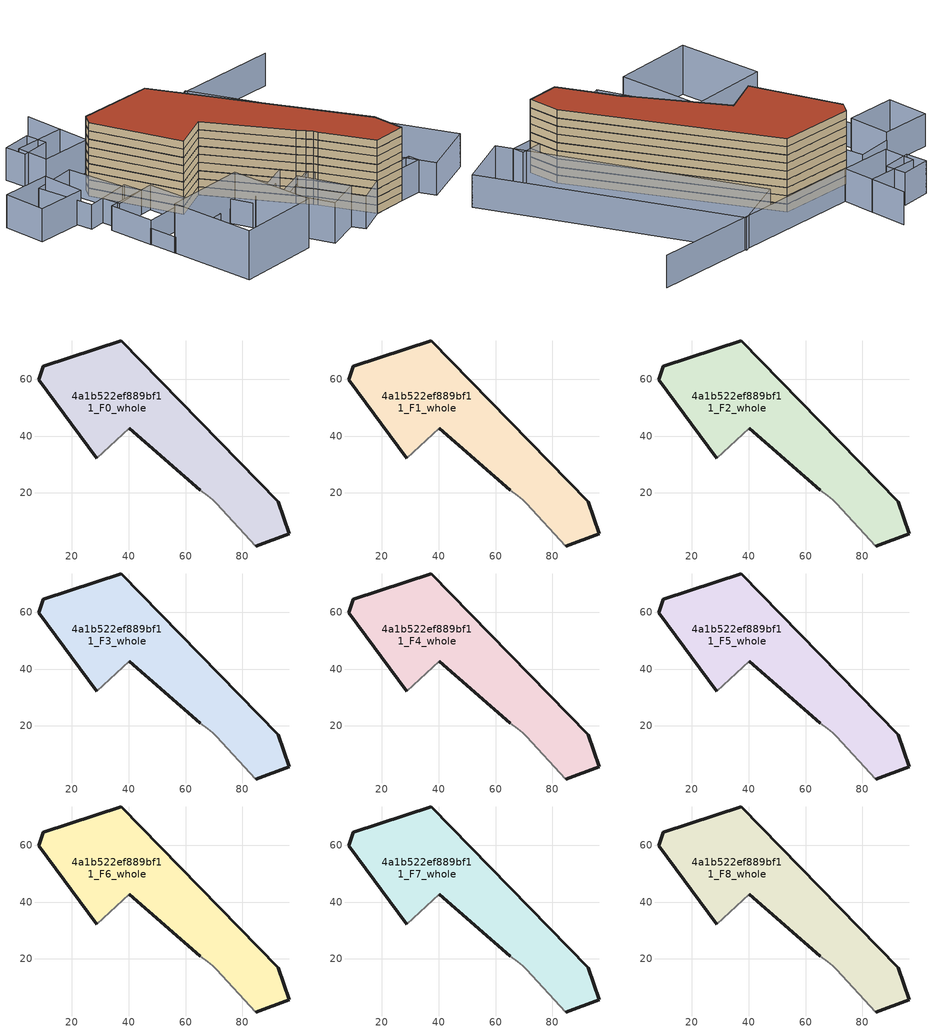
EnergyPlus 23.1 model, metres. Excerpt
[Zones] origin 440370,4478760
4a1b522ef889bf11_F0_whole
 floor ground (EU_floor_Construction): 96.5,5.63 92.59,16.92 37.37,73.5 9.87,64.67 8.34,59.92 28.71,32.21 40.22,42.74 65.11,21.04 67.74,18.99 69.6,17.61 70.79,16.29 84.65,1.33 z0
 wall outside (EU_wall_Construction): 65.11,21.04 40.22,42.74 / 28.71,32.21 8.34,59.92 9.87,64.67 37.37,73.5 92.59,16.92 96.5,5.63 84.65,1.33 z0:3
 wall adiabatic (EU_wall_Construction): 84.65,1.33 70.79,16.29 69.6,17.61 67.74,18.99 65.11,21.04 / 40.22,42.74 28.71,32.21 z0:3
4a1b522ef889bf11_F1_whole
 floor to 4a1b522ef889bf11_F0_whole (EU_floor_Construction): 96.5,5.63 92.59,16.92 37.37,73.5 9.87,64.67 8.34,59.92 28.71,32.21 40.22,42.74 65.11,21.04 67.74,18.99 69.6,17.61 70.79,16.29 84.65,1.33 z3
 wall outside (EU_wall_Construction): 65.11,21.04 40.22,42.74 / 28.71,32.21 8.34,59.92 9.87,64.67 37.37,73.5 92.59,16.92 96.5,5.63 84.65,1.33 z3:6
 wall adiabatic (EU_wall_Construction): 84.65,1.33 70.79,16.29 69.6,17.61 67.74,18.99 65.11,21.04 / 40.22,42.74 28.71,32.21 z3:6
4a1b522ef889bf11_F2_whole
 floor to 4a1b522ef889bf11_F1_whole (EU_floor_Construction): 96.5,5.63 92.59,16.92 37.37,73.5 9.87,64.67 8.34,59.92 28.71,32.21 40.22,42.74 65.11,21.04 67.74,18.99 69.6,17.61 70.79,16.29 84.65,1.33 z6
 wall outside (EU_wall_Construction): 65.11,21.04 40.22,42.74 / 28.71,32.21 8.34,59.92 9.87,64.67 37.37,73.5 92.59,16.92 96.5,5.63 84.65,1.33 z6:9
 wall adiabatic (EU_wall_Construction): 84.65,1.33 70.79,16.29 69.6,17.61 67.74,18.99 65.11,21.04 / 40.22,42.74 28.71,32.21 z6:9
4a1b522ef889bf11_F3_whole
 floor to 4a1b522ef889bf11_F2_whole (EU_floor_Construction): 96.5,5.63 92.59,16.92 37.37,73.5 9.87,64.67 8.34,59.92 28.71,32.21 40.22,42.74 65.11,21.04 67.74,18.99 69.6,17.61 70.79,16.29 84.65,1.33 z9
 wall outside (EU_wall_Construction): 65.11,21.04 40.22,42.74 / 28.71,32.21 8.34,59.92 9.87,64.67 37.37,73.5 92.59,16.92 96.5,5.63 84.65,1.33 z9:12
 wall adiabatic (EU_wall_Construction): 84.65,1.33 70.79,16.29 69.6,17.61 67.74,18.99 65.11,21.04 / 40.22,42.74 28.71,32.21 z9:12
4a1b522ef889bf11_F4_whole
 floor to 4a1b522ef889bf11_F3_whole (EU_floor_Construction): 96.5,5.63 92.59,16.92 37.37,73.5 9.87,64.67 8.34,59.92 28.71,32.21 40.22,42.74 65.11,21.04 67.74,18.99 69.6,17.61 70.79,16.29 84.65,1.33 z12
 wall outside (EU_wall_Construction): 65.11,21.04 40.22,42.74 / 28.71,32.21 8.34,59.92 9.87,64.67 37.37,73.5 92.59,16.92 96.5,5.63 84.65,1.33 z12:15
 wall adiabatic (EU_wall_Construction): 84.65,1.33 70.79,16.29 69.6,17.61 67.74,18.99 65.11,21.04 / 40.22,42.74 28.71,32.21 z12:15
4a1b522ef889bf11_F5_whole
 floor to 4a1b522ef889bf11_F4_whole (EU_floor_Construction): 96.5,5.63 92.59,16.92 37.37,73.5 9.87,64.67 8.34,59.92 28.71,32.21 40.22,42.74 65.11,21.04 67.74,18.99 69.6,17.61 70.79,16.29 84.65,1.33 z15
 wall outside (EU_wall_Construction): 65.11,21.04 40.22,42.74 / 28.71,32.21 8.34,59.92 9.87,64.67 37.37,73.5 92.59,16.92 96.5,5.63 84.65,1.33 z15:18
 wall adiabatic (EU_wall_Construction): 84.65,1.33 70.79,16.29 69.6,17.61 67.74,18.99 65.11,21.04 / 40.22,42.74 28.71,32.21 z15:18
4a1b522ef889bf11_F6_whole
 floor to 4a1b522ef889bf11_F5_whole (EU_floor_Construction): 96.5,5.63 92.59,16.92 37.37,73.5 9.87,64.67 8.34,59.92 28.71,32.21 40.22,42.74 65.11,21.04 67.74,18.99 69.6,17.61 70.79,16.29 84.65,1.33 z18
 wall outside (EU_wall_Construction): 65.11,21.04 40.22,42.74 / 28.71,32.21 8.34,59.92 9.87,64.67 37.37,73.5 92.59,16.92 96.5,5.63 84.65,1.33 z18:21
 wall adiabatic (EU_wall_Construction): 84.65,1.33 70.79,16.29 69.6,17.61 67.74,18.99 65.11,21.04 / 40.22,42.74 28.71,32.21 z18:21
4a1b522ef889bf11_F7_whole
 floor to 4a1b522ef889bf11_F6_whole (EU_floor_Construction): 96.5,5.63 92.59,16.92 37.37,73.5 9.87,64.67 8.34,59.92 28.71,32.21 40.22,42.74 65.11,21.04 67.74,18.99 69.6,17.61 70.79,16.29 84.65,1.33 z21
 wall outside (EU_wall_Construction): 65.11,21.04 40.22,42.74 / 28.71,32.21 8.34,59.92 9.87,64.67 37.37,73.5 92.59,16.92 96.5,5.63 84.65,1.33 z21:24
 wall adiabatic (EU_wall_Construction): 84.65,1.33 70.79,16.29 69.6,17.61 67.74,18.99 65.11,21.04 / 40.22,42.74 28.71,32.21 z21:24
4a1b522ef889bf11_F8_whole
 floor to 4a1b522ef889bf11_F7_whole (EU_floor_Construction): 96.5,5.63 92.59,16.92 37.37,73.5 9.87,64.67 8.34,59.92 28.71,32.21 40.22,42.74 65.11,21.04 67.74,18.99 69.6,17.61 70.79,16.29 84.65,1.33 z24
 wall outside (EU_wall_Construction): 65.11,21.04 40.22,42.74 / 28.71,32.21 8.34,59.92 9.87,64.67 37.37,73.5 92.59,16.92 96.5,5.63 84.65,1.33 z24:27
 wall adiabatic (EU_wall_Construction): 84.65,1.33 70.79,16.29 69.6,17.61 67.74,18.99 65.11,21.04 / 40.22,42.74 28.71,32.21 z24:27
 roof outside (EU_roof_Construction): 92.59,16.92 96.5,5.63 84.65,1.33 70.79,16.29 69.6,17.61 67.74,18.99 65.11,21.04 40.22,42.74 28.71,32.21 8.34,59.92 9.87,64.67 37.37,73.5 z27
shading: 100.23,103.33 16.69,75.78 / 16.69,75.78 8.49,100.64 / -26.9,52.72 -8.87,58.64 / -8.87,58.64 -3.96,43.67 / -3.96,43.67 -21.99,37.75 / -21.99,37.75 -26.9,52.72 / 12.91,87.31 16.68,75.79 / 16.68,75.79 -2.35,69.56 / -2.35,69.56 -6.11,81.08 / -6.11,81.08 12.91,87.31 / 3.95,80.8 -6.43,76.48 / -6.43,76.48 -9.48,83.81 / -9.48,83.81 0.91,88.13 / 0.91,88.13 3.95,80.8 / 67.98,19.36 84.65,1.33 / 84.65,1.33 75.81,-6.84 / 75.81,-6.84 59.14,11.19 / 59.14,11.19 67.98,19.36 / 44.21,11.26 62.32,25.76 / 62.32,25.76 68.12,18.52 / 68.12,18.52 50.01,4.01 / 50.01,4.01 44.21,11.26 / 104.43,8.47 96.5,5.63 / 96.5,5.63 95.1,9.54 / 95.1,9.54 103.02,12.38 / 103.02,12.38 104.43,8.47 / 108.55,3.67 45.78,76.86 / 45.78,76.86 63.18,91.78 / 63.18,91.78 125.95,18.59 / 125.95,18.59 108.55,3.67 z0:12; 12.45,44.89 -3.16,37.63 / -3.16,37.63 -12.21,57.09 / -12.21,57.09 3.39,64.35 / 3.39,64.35 12.45,44.89 / 5.38,34 2.44,40.25 / 2.44,40.25 13.67,45.54 / 13.67,45.54 16.61,39.3 / 16.61,39.3 5.38,34 / 38.73,19.03 51.82,28.91 / 51.82,28.91 57.54,21.33 / 57.54,21.33 44.46,11.45 / 44.46,11.45 38.73,19.03 / 8.28,18 2.21,33.75 / 2.21,33.75 20.96,40.98 / 20.96,40.98 27.03,25.23 / 27.03,25.23 8.28,18 z0:9; 23.25,-21.08 11.9,8.66 / 11.9,8.66 40.89,19.72 / 40.89,19.72 52.24,-10.02 / 52.24,-10.02 23.25,-21.08 z0:18; 49.68,4.06 60.53,12.41 / 60.53,12.41 72.38,-2.99 / 72.38,-2.99 61.53,-11.34 / 61.53,-11.34 49.68,4.06 z0:15; 8.19,18.22 29.93,26.31 / 29.93,26.31 33.67,16.26 / 33.67,16.26 11.93,8.18 / 11.93,8.18 8.19,18.22 / 38.83,18.96 27.87,33.31 / 27.87,33.31 43.16,44.99 / 43.16,44.99 54.12,30.64 / 54.12,30.64 38.83,18.96 z0:6
[Building]
EU S2 Campaign: North Axis=0; Terrain=City; Solar Distribution=FullExterior
[Site:Location]
Madrid: Latitude=40.5; Longitude=-3.5; Time Zone=1; Elevation=609
[SizingPeriod:WeatherFileDays]
AnnualSizingPeriod: Begin Month=1; Begin Day of Month=1; End Month=12; End Day of Month=31; Day of Week for Start Day=Monday; Use Weather File Daylight Saving Period=No; Use Weather File Rain and Snow Indicators=No
[MATERIAL]
EU_InternalMass_Material: Roughness=MediumRough; Thickness=0.1; Conductivity=1; Density=1800; Specific Heat=900; Thermal Absorptance=0.9; Solar Absorptance=0.7; Visible Absorptance=0.7
[MATERIAL:NOMASS] Roughness=MediumRough; Thermal Absorptance=0.9; Solar Absorptance=0.7; Visible Absorptance=0.7
Name | Thermal Resistance
EU_wall_NoMass | 1.60022
EU_roof_NoMass | 1.57597
EU_floor_NoMass | 0.470652
[CONSTRUCTION]
EU_wall_Construction: EU_wall_NoMass
EU_roof_Construction: EU_roof_NoMass
EU_floor_Construction: EU_floor_NoMass
EU_InternalMass_Construction: EU_InternalMass_Material
[ZONE] Type=1; Multiplier=1; Ceiling Height=autocalculate; Volume=6307.91; Floor Area=autocalculate; Part of Total Floor Area=Yes
4a1b522ef889bf11_F0_whole; 4a1b522ef889bf11_F1_whole; 4a1b522ef889bf11_F2_whole; 4a1b522ef889bf11_F3_whole; 4a1b522ef889bf11_F4_whole; 4a1b522ef889bf11_F5_whole; 4a1b522ef889bf11_F6_whole; 4a1b522ef889bf11_F7_whole; 4a1b522ef889bf11_F8_whole
[INTERNALMASS] Construction=EU_InternalMass_Construction; Surface Area=2102.64
Name | Zone or ZoneList
4a1b522ef889bf11_F0_whole_EU_InternalMass | 4a1b522ef889bf11_F0_whole
4a1b522ef889bf11_F1_whole_EU_InternalMass | 4a1b522ef889bf11_F1_whole
4a1b522ef889bf11_F2_whole_EU_InternalMass | 4a1b522ef889bf11_F2_whole
4a1b522ef889bf11_F3_whole_EU_InternalMass | 4a1b522ef889bf11_F3_whole
4a1b522ef889bf11_F4_whole_EU_InternalMass | 4a1b522ef889bf11_F4_whole
4a1b522ef889bf11_F5_whole_EU_InternalMass | 4a1b522ef889bf11_F5_whole
4a1b522ef889bf11_F6_whole_EU_InternalMass | 4a1b522ef889bf11_F6_whole
4a1b522ef889bf11_F7_whole_EU_InternalMass | 4a1b522ef889bf11_F7_whole
4a1b522ef889bf11_F8_whole_EU_InternalMass | 4a1b522ef889bf11_F8_whole
[OTHEREQUIPMENT] Fuel Type=Electricity; Design Level Calculation Method=Watts/Area; Power per Zone Floor Area=1; Fraction Latent=0; Fraction Radiant=0; Fraction Lost=0; Carbon Dioxide Generation Rate=0; EndUse Subcategory=EU_Step8_InternalGains
Name | Zone or ZoneList or Space or SpaceList | Schedule
EU_Step8_InternalGain_4a1b522ef889bf11_F0_whole_f000 | 4a1b522ef889bf11_F0_whole | EU_Step8_GainSchedule_4a1b522ef889bf11_F0_whole_f000
EU_Step8_InternalGain_4a1b522ef889bf11_F1_whole_f000 | 4a1b522ef889bf11_F1_whole | EU_Step8_GainSchedule_4a1b522ef889bf11_F1_whole_f000
EU_Step8_InternalGain_4a1b522ef889bf11_F2_whole_f000 | 4a1b522ef889bf11_F2_whole | EU_Step8_GainSchedule_4a1b522ef889bf11_F2_whole_f000
EU_Step8_InternalGain_4a1b522ef889bf11_F3_whole_f000 | 4a1b522ef889bf11_F3_whole | EU_Step8_GainSchedule_4a1b522ef889bf11_F3_whole_f000
EU_Step8_InternalGain_4a1b522ef889bf11_F4_whole_f000 | 4a1b522ef889bf11_F4_whole | EU_Step8_GainSchedule_4a1b522ef889bf11_F4_whole_f000
EU_Step8_InternalGain_4a1b522ef889bf11_F5_whole_f000 | 4a1b522ef889bf11_F5_whole | EU_Step8_GainSchedule_4a1b522ef889bf11_F5_whole_f000
EU_Step8_InternalGain_4a1b522ef889bf11_F6_whole_f000 | 4a1b522ef889bf11_F6_whole | EU_Step8_GainSchedule_4a1b522ef889bf11_F6_whole_f000
EU_Step8_InternalGain_4a1b522ef889bf11_F7_whole_f000 | 4a1b522ef889bf11_F7_whole | EU_Step8_GainSchedule_4a1b522ef889bf11_F7_whole_f000
EU_Step8_InternalGain_4a1b522ef889bf11_F8_whole_f000 | 4a1b522ef889bf11_F8_whole | EU_Step8_GainSchedule_4a1b522ef889bf11_F8_whole_f000
[ZONEVENTILATION:DESIGNFLOWRATE] Schedule=EU_AlwaysOn; Design Flow Rate Calculation Method=AirChanges/Hour; Air Changes per Hour=0.480704; Ventilation Type=Natural; Fan Pressure Rise=0; Fan Total Efficiency=1; Constant Term Coefficient=1; Temperature Term Coefficient=0; Velocity Term Coefficient=0; Velocity Squared Term Coefficient=0; Minimum Indoor Temperature=-100; Maximum Indoor Temperature=100; Delta Temperature=-100; Minimum Outdoor Temperature=-100; Maximum Outdoor Temperature=100; Maximum Wind Speed=40
Name | Zone or ZoneList or Space or SpaceList
EU_ConstantAir_4a1b522ef889bf11_F0_whole | 4a1b522ef889bf11_F0_whole
EU_ConstantAir_4a1b522ef889bf11_F1_whole | 4a1b522ef889bf11_F1_whole
EU_ConstantAir_4a1b522ef889bf11_F2_whole | 4a1b522ef889bf11_F2_whole
EU_ConstantAir_4a1b522ef889bf11_F3_whole | 4a1b522ef889bf11_F3_whole
EU_ConstantAir_4a1b522ef889bf11_F4_whole | 4a1b522ef889bf11_F4_whole
EU_ConstantAir_4a1b522ef889bf11_F5_whole | 4a1b522ef889bf11_F5_whole
EU_ConstantAir_4a1b522ef889bf11_F6_whole | 4a1b522ef889bf11_F6_whole
EU_ConstantAir_4a1b522ef889bf11_F7_whole | 4a1b522ef889bf11_F7_whole
EU_ConstantAir_4a1b522ef889bf11_F8_whole | 4a1b522ef889bf11_F8_whole
[HVACTEMPLATE:THERMOSTAT] Constant Heating Setpoint=20; Constant Cooling Setpoint=50
EU_HeatOnly_4a1b522ef889bf11_F0_whole; EU_HeatOnly_4a1b522ef889bf11_F1_whole; EU_HeatOnly_4a1b522ef889bf11_F2_whole; EU_HeatOnly_4a1b522ef889bf11_F3_whole; EU_HeatOnly_4a1b522ef889bf11_F4_whole; EU_HeatOnly_4a1b522ef889bf11_F5_whole; EU_HeatOnly_4a1b522ef889bf11_F6_whole; EU_HeatOnly_4a1b522ef889bf11_F7_whole; EU_HeatOnly_4a1b522ef889bf11_F8_whole
[HVACTEMPLATE:ZONE:IDEALLOADSAIRSYSTEM] System Availability Schedule=EU_AlwaysOn; Maximum Heating Supply Air Temperature=50; Minimum Cooling Supply Air Temperature=13; Maximum Heating Supply Air Humidity Ratio=0.0156; Minimum Cooling Supply Air Humidity Ratio=0.0077; Heating Limit=NoLimit; Cooling Limit=NoLimit; Heating Availability Schedule=EU_AlwaysOn; Cooling Availability Schedule=EU_CoolingOff; Dehumidification Control Type=ConstantSensibleHeatRatio; Cooling Sensible Heat Ratio=0.7; Dehumidification Setpoint=60; Humidification Control Type=None; Humidification Setpoint=30; Outdoor Air Method=None; Outdoor Air Flow Rate per Person=0.00944; Outdoor Air Flow Rate per Zone Floor Area=0; Outdoor Air Flow Rate per Zone=0; Demand Controlled Ventilation Type=None; Outdoor Air Economizer Type=NoEconomizer; Heat Recovery Type=None; Sensible Heat Recovery Effectiveness=0.7; Latent Heat Recovery Effectiveness=0.65
Name | Template Thermostat
4a1b522ef889bf11_F0_whole | EU_HeatOnly_4a1b522ef889bf11_F0_whole
4a1b522ef889bf11_F1_whole | EU_HeatOnly_4a1b522ef889bf11_F1_whole
4a1b522ef889bf11_F2_whole | EU_HeatOnly_4a1b522ef889bf11_F2_whole
4a1b522ef889bf11_F3_whole | EU_HeatOnly_4a1b522ef889bf11_F3_whole
4a1b522ef889bf11_F4_whole | EU_HeatOnly_4a1b522ef889bf11_F4_whole
4a1b522ef889bf11_F5_whole | EU_HeatOnly_4a1b522ef889bf11_F5_whole
4a1b522ef889bf11_F6_whole | EU_HeatOnly_4a1b522ef889bf11_F6_whole
4a1b522ef889bf11_F7_whole | EU_HeatOnly_4a1b522ef889bf11_F7_whole
4a1b522ef889bf11_F8_whole | EU_HeatOnly_4a1b522ef889bf11_F8_whole
[SIZING:ZONE] Zone Cooling Design Supply Air Temperature Input Method=SupplyAirTemperature; Zone Cooling Design Supply Air Temperature=13; Zone Heating Design Supply Air Temperature Input Method=SupplyAirTemperature; Zone Heating Design Supply Air Temperature=50; Zone Cooling Design Supply Air Humidity Ratio=0.008; Zone Heating Design Supply Air Humidity Ratio=0.008; Cooling Design Air Flow Method=DesignDay; Cooling Design Air Flow Rate=0; Cooling Minimum Air Flow per Zone Floor Area=0.000762; Cooling Minimum Air Flow=0; Cooling Minimum Air Flow Fraction=0.2; Heating Design Air Flow Method=DesignDay; Heating Design Air Flow Rate=0; Heating Maximum Air Flow per Zone Floor Area=0.002032; Heating Maximum Air Flow=0.141576; Heating Maximum Air Flow Fraction=0.3; Account for Dedicated Outdoor Air System=No; Dedicated Outdoor Air System Control Strategy=NeutralSupplyAir; Dedicated Outdoor Air Low Setpoint Temperature for Design=autosize; Dedicated Outdoor Air High Setpoint Temperature for Design=autosize; Zone Load Sizing Method=Sensible Load Only No Latent Load; Zone Latent Cooling Design Supply Air Humidity Ratio Input Method=HumidityRatioDifference; Zone Cooling Design Supply Air Humidity Ratio Difference=0.005; Zone Latent Heating Design Supply Air Humidity Ratio Input Method=HumidityRatioDifference; Zone Humidification Design Supply Air Humidity Ratio Difference=0.005
4a1b522ef889bf11_F0_whole; 4a1b522ef889bf11_F1_whole; 4a1b522ef889bf11_F2_whole; 4a1b522ef889bf11_F3_whole; 4a1b522ef889bf11_F4_whole; 4a1b522ef889bf11_F5_whole; 4a1b522ef889bf11_F6_whole; 4a1b522ef889bf11_F7_whole; 4a1b522ef889bf11_F8_whole
[SCHEDULE:CONSTANT]
Name | Hourly Value
EU_AlwaysOn | 1
EU_CoolingOff | 0
[SCHEDULE:FILE] Column Number=1; Rows to Skip at Top=0; Number of Hours of Data=8760; Column Separator=Comma; Interpolate to Timestep=No; Minutes per Item=60; Adjust Schedule for Daylight Savings=Yes
Name | File
EU_Step8_GainSchedule_4a1b522ef889bf11_F0_whole_f000 | ../../schedules/4a1b522ef889bf11/4a1b522ef889bf11_F0_whole_f000_gain.csv
EU_Step8_GainSchedule_4a1b522ef889bf11_F1_whole_f000 | ../../schedules/4a1b522ef889bf11/4a1b522ef889bf11_F1_whole_f000_gain.csv
EU_Step8_GainSchedule_4a1b522ef889bf11_F2_whole_f000 | ../../schedules/4a1b522ef889bf11/4a1b522ef889bf11_F2_whole_f000_gain.csv
EU_Step8_GainSchedule_4a1b522ef889bf11_F3_whole_f000 | ../../schedules/4a1b522ef889bf11/4a1b522ef889bf11_F3_whole_f000_gain.csv
EU_Step8_GainSchedule_4a1b522ef889bf11_F4_whole_f000 | ../../schedules/4a1b522ef889bf11/4a1b522ef889bf11_F4_whole_f000_gain.csv
EU_Step8_GainSchedule_4a1b522ef889bf11_F5_whole_f000 | ../../schedules/4a1b522ef889bf11/4a1b522ef889bf11_F5_whole_f000_gain.csv
EU_Step8_GainSchedule_4a1b522ef889bf11_F6_whole_f000 | ../../schedules/4a1b522ef889bf11/4a1b522ef889bf11_F6_whole_f000_gain.csv
EU_Step8_GainSchedule_4a1b522ef889bf11_F7_whole_f000 | ../../schedules/4a1b522ef889bf11/4a1b522ef889bf11_F7_whole_f000_gain.csv
EU_Step8_GainSchedule_4a1b522ef889bf11_F8_whole_f000 | ../../schedules/4a1b522ef889bf11/4a1b522ef889bf11_F8_whole_f000_gain.csv
